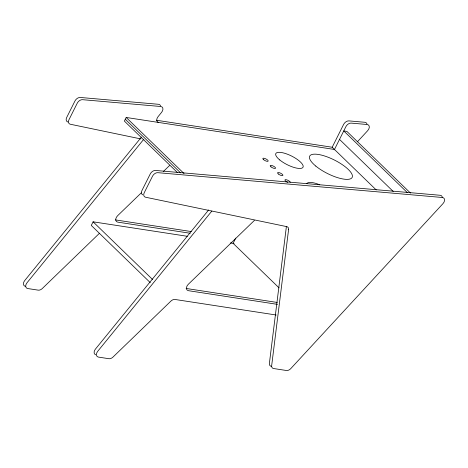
<?xml version="1.0" encoding="UTF-8"?>
<svg xmlns="http://www.w3.org/2000/svg" width="468" height="468" viewBox="0 0 468 468"><rect width="100%" height="100%" fill="white"/><g stroke="black" fill="none" stroke-linecap="round" stroke-linejoin="round"><path stroke-width="0.7" d="M334.48 149.462L126.184 117.462L124.371 121.083L177.547 172.651M187.323 236.293L93.097 221.814L91.283 225.436L150.292 282.66M235.72 238.124L233.111 243.325L279.068 287.884M156.435 120.241L332.186 147.244L343.623 124.412A4.75 3.171 -45.9 0 1 348.917 120.89L364.847 122.283A4.75 3.171 -45.9 0 1 366.953 124.032M334.292 149.83L345.91 126.629A4.75 3.171 -45.9 0 1 351.205 123.113L367.134 124.5A4.75 3.171 -45.9 0 1 367.708 130.631L357.464 141.728M141.476 137.065L24.728 280.543A4.75 3.171 -45.9 0 0 25.395 286.317M143.764 139.283L27.021 282.766A4.75 3.171 -45.9 0 0 27.688 288.534L38.195 290.148A4.75 3.171 -45.9 0 0 42.325 288.493L99.468 233.263M208.664 209.933L95.431 349.099A4.75 3.171 -45.9 0 0 95.712 354.785M211.834 211.074L97.718 351.316A4.75 3.171 -45.9 0 0 98.385 357.09L108.898 358.704A4.75 3.171 -45.9 0 0 113.022 357.049L170.884 301.123A4.75 3.171 -45.9 0 1 175.014 299.467L276.184 315.011M141.213 192.915L117.608 215.725A4.75 3.171 -45.9 0 0 117.702 222.124L190.213 233.263M163.238 171.627L169.533 165.549M254.393 220.416L188.311 284.281A4.75 3.171 -45.9 0 0 188.405 290.681L277.542 304.375M115.415 219.901L191.248 231.555M230.484 242.921L234.082 243.477M186.118 288.458L277.249 302.463M140.938 138.949L70.294 124.231A4.75 3.171 -45.9 0 1 68.983 119.697L77.243 103.2A4.75 3.171 -45.9 0 1 82.538 99.684L160.764 106.505A4.75 3.171 -45.9 0 1 161.624 112.302L158.055 116.69A4.75 3.171 -45.9 0 0 158.722 122.458M410.483 193.091L346.882 131.414L343.758 130.935L407.359 192.611M339.522 139.394L393.219 191.465M332.186 147.244L376.184 189.903M126.184 117.462L184.053 173.575M125.278 119.27L180.537 172.856M93.097 221.814L152.632 279.542M286.281 226.301A4.75 3.171 -45.9 0 1 286.299 227.325L269.387 363.384A4.75 3.171 -45.9 0 0 271.352 366.315M442.301 197.455A4.75 3.171 -45.9 0 0 440.125 195.273L155.528 170.457A4.75 3.171 -45.9 0 0 150.234 173.979L141.974 190.47A4.75 3.171 -45.9 0 0 142.717 194.817M68.006 122.013A4.75 3.171 -45.9 0 1 66.696 117.474L74.956 100.983A4.75 3.171 -45.9 0 1 80.25 97.467L158.476 104.288A4.75 3.171 -45.9 0 1 160.542 105.903M306.85 183.69A15.21 4.85 26.6 0 1 319.726 184.801M287.767 182.333A2.972 0.948 26.6 0 1 284.948 180.145A2.972 0.948 26.6 0 1 287.299 180.045A2.972 0.948 26.6 0 1 290.283 182.233M288.586 229.542L271.674 365.607A4.75 3.171 -45.9 0 0 273.64 368.538L286.422 370.498A4.75 3.171 -45.9 0 0 290.833 368.55L442.985 203.621A4.75 3.171 -45.9 0 0 442.412 197.496L157.815 172.68A4.75 3.171 -45.9 0 0 152.521 176.196L144.261 192.687A4.75 3.171 -45.9 0 0 145.571 197.221L286.767 226.641A4.75 3.171 -45.9 0 1 288.586 229.542M315.783 166.076A23.763 7.582 26.6 0 0 351.731 178.016A23.763 7.582 26.6 0 0 325.242 156.201A23.763 7.582 26.6 0 0 315.783 166.076M279.747 159.951A15.21 4.85 26.6 0 0 302.755 167.591A15.21 4.85 26.6 0 0 285.802 153.627A15.21 4.85 26.6 0 0 279.747 159.951M263.607 159.687A2.972 0.948 26.6 0 0 268.1 161.179A2.972 0.948 26.6 0 0 264.789 158.453A2.972 0.948 26.6 0 0 263.607 159.687M270.984 166.836A2.972 0.948 26.6 0 0 275.476 168.334A2.972 0.948 26.6 0 0 272.165 165.602A2.972 0.948 26.6 0 0 270.984 166.836M278.361 173.991A2.972 0.948 26.6 0 0 282.853 175.482A2.972 0.948 26.6 0 0 279.542 172.756A2.972 0.948 26.6 0 0 278.361 173.991"/></g></svg>
